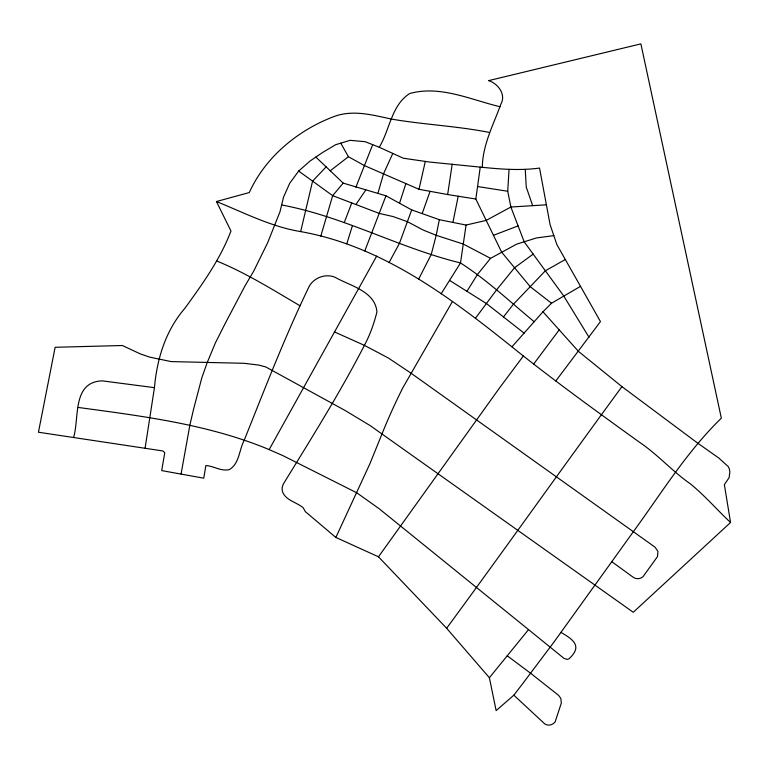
<?xml version="1.0" encoding="UTF-8"?>
<svg xmlns="http://www.w3.org/2000/svg" width="769" height="769" viewBox="0 0 769 769"><rect width="100%" height="100%" fill="white"/><g stroke="black" fill="none" stroke-linecap="round" stroke-linejoin="round"><path stroke-width="1.15" d="M589.035 337.274L563.581 295.767L524.179 241.802L510.876 207.024L507.723 191.26L509.049 169.363M181.1 473.867L189.885 425.046L193.567 409.252L201.795 377.887L207.178 362.67L215.378 342.926L225.019 323.807L244.994 285.905L253.655 271.217L267.631 242.793L279.945 211.888L283.53 197.133L289.711 183.291L298.66 171.054L310.042 161.038L322.596 152.493L335.63 144.716L350.097 140.333L365.15 141.688L379.252 147.263L403.331 158.222L429.544 162.038L482.307 167.325C482.653 144.649 493.419 124.799 500.907 104.055C506.415 94.481 497.793 83.398 488.623 80.639L640.885 43.871L721.341 418.173C686.832 451.672 661.648 492.871 633.483 531.514L553.776 642.326L522.257 684.227L513.846 695.176L496.14 710.604L489.382 677.729L446.635 628.273L378.473 556.804L335.861 537.444L305.37 511.673L303.255 507.828C296.594 502.099 285.357 500.494 282.386 491.324A11.045 11.045 0 0 1 283.876 483.134C311.705 437.811 340.033 392.69 364.41 345.368C370.024 334.851 374.051 323.48 376.945 311.926C375.08 290.999 350.087 285.943 335.063 277.273C325.95 273.399 314.636 277.407 309.503 285.741C285.049 336.159 264.93 388.576 244.09 440.55C239.044 450.019 239.476 463.63 229.345 469.619C221.107 471.637 213.917 465.995 205.881 465.553L203.747 478.183L161.692 470.599L164.777 452.701L162.826 450.951L38.45 432.226L55.137 347.28L122.386 345.512L140.362 353.923L149.744 357.143L171.199 361.593L244.033 363.295L258.672 365.054L265.786 366.957L345.137 410.492L370.1 425.565L633.262 612.278L730.55 522.497L724.369 484.672L729.127 477.645L729.858 472.022L729.445 469.215L728.301 466.639L718.755 457.988L697.771 443.204L621.938 386.634L578.519 351.433L542.972 311.781L551.527 303.236L580.518 286.347M551.527 303.236L530.206 286.654L501.628 252.126L475.828 199.027L480.26 167.104M73.613 437.369C79.515 417.855 71.969 382.049 102.19 380.847L154.444 387.663C157.001 358.892 165.527 330.766 184.647 308.6C202.382 284.184 220.174 259.47 230.96 231.027L216.454 201.526L249.281 192.558C265.536 156.54 299.083 129.154 335.899 115.869C354.298 109.861 373.311 115.177 391.508 119.089C423.959 124.665 456.978 126.029 489.305 132.431M546.336 204.823L510.876 207.024L486.2 220.386L466.062 225.067L460.506 262.94L441.127 293.816M475.828 199.027L447.645 194.547L452.21 164.143M145.11 448.067L154.444 387.663M425.305 161.413L418.99 189.289L447.645 194.547M315.857 157.078L343.195 183.109L385.961 195.797L411.694 209.899L439.339 219.684L436.196 235.314L431.217 254.52L418.711 278.993M452.922 222.414L458.199 196.22M730.55 522.497C716.987 509.76 704.808 495.611 690.351 483.836C672.25 471.282 657.716 454.469 639.395 442.185C600.291 414.049 561.245 385.798 523.353 356.009C457.084 302.746 386.644 246.839 300.66 231.604L312.589 181.128L326.152 166.883M377.887 193.49L383.491 173.871L392.796 153.425M320.798 236.112L332.669 195.672L343.195 183.109M346.829 243.686L352.404 225.73M399.534 203.227L405.888 183.599M411.694 209.899L399.419 243.427L389.008 262.623M422.171 213.609L430.063 191.318M344.243 222.616L351.76 202.939M364.804 250.905L385.961 195.797M355.893 187.213L372.686 144.668M379.252 147.263C389.777 129.913 391.431 105.084 409.685 93.539C439.935 85.013 470.859 99.749 500.013 106.737M335.861 537.444L369.947 463.649L381.972 433.995A601.262 601.262 0 0 1 402.783 387.893L452.249 301.842M78.275 407.455C142.88 416.212 208.543 424.296 269.16 449.596L376.656 256.125M466.918 291.297L477.501 274.437L490.545 258.346L516.605 244.167L536.579 237.929L553.824 235.622M355.912 204.525L365.746 190.03M378.473 556.804L499.725 387.663L523.353 356.009M446.635 628.273C505.541 548.076 563.1 466.879 621.938 386.634M475.492 318.183L496.486 289.99L514.548 267.737L533.186 254.135M533.715 364.006L559.198 329.872M555.756 381.03L600.464 321.596L556.891 244.619L550.085 224.654L539.54 168.065C520.526 170.68 501.311 169.228 482.307 167.325M503.464 316.924L513.538 304.091L545.356 270.803L565.321 259.489M489.382 677.729L528.534 629.6L564.071 658.437L567.282 659.408L568.935 658.841C582.691 646.383 573.664 639.75 560.899 632.339M511.971 346.79L542.972 311.781M330.257 170.795L348.415 156.713L364.429 165.595L418.99 189.289M493.458 235.324L518.095 225.894M477.78 186.569L507.723 191.26M439.339 219.684L466.062 225.067M281.627 204.977C343.647 216.483 399.39 248.051 460.506 262.94C486.998 279.993 510.039 301.736 534.244 321.788M300.66 231.604C270.88 226.672 244.119 212.734 216.454 201.526M269.16 449.596L283.079 455.719L356.768 492.794L379.088 508.665L528.534 629.6M334.534 331.939L364.41 345.368L388.412 358.037L410.963 373.157L655.053 547.172L657.956 551.469L657.466 556.641L642.951 576.769C639.943 579.403 635.377 579.307 632.387 576.683L611.855 561.726M216.935 261.095C246.118 272.985 272.764 289.798 299.929 305.716M490.545 258.346L463.274 244.061L436.196 235.314L422.912 229.912L407.512 221.712L393.046 216.56L379.136 213.369L332.669 195.672L298.66 171.054M449.548 280.397L486.402 303.524L524.122 333.15M507.232 655.784L530.235 672.971L558.611 695.349L559.89 697.041L560.909 698.877L561.322 703.068L555.112 721.966C552.69 724.975 548.162 726.263 544.837 723.956L513.846 695.176M340.773 143.159L348.415 156.713M532.667 205.669L526.256 187.098L525.256 169.401"/></g></svg>
